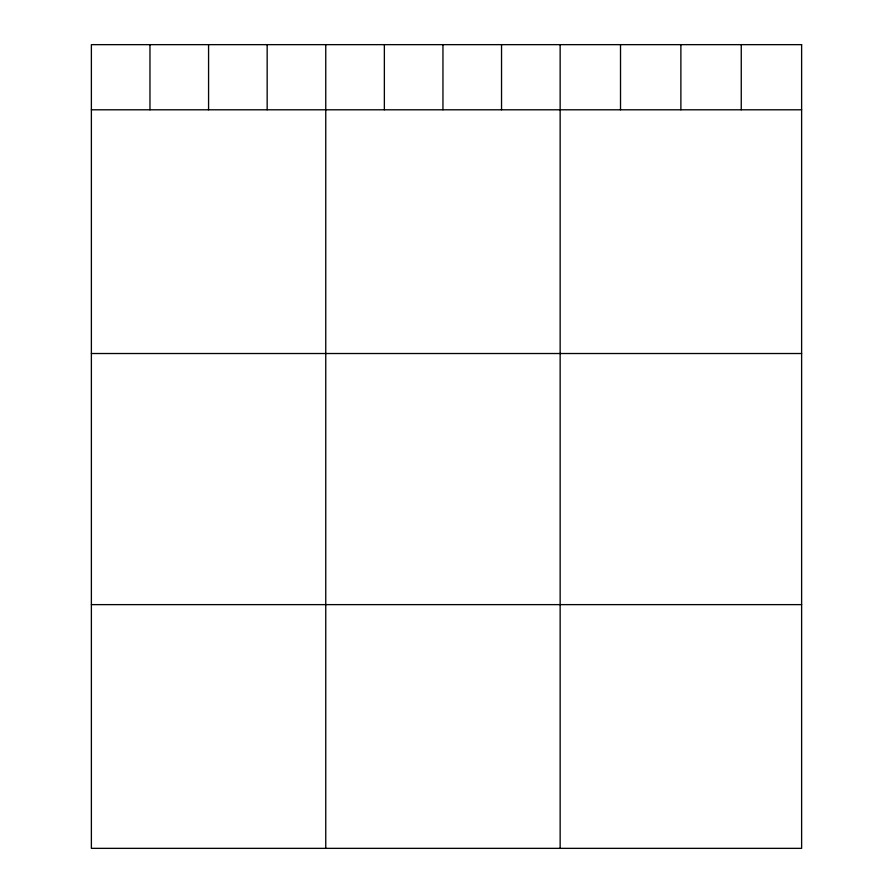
<?xml version="1.0" encoding="UTF-8"?>
<svg xmlns="http://www.w3.org/2000/svg" width="893" height="893" viewBox="0 0 893 893"><rect width="100%" height="100%" fill="white"/><g stroke="black" fill="none" stroke-linecap="round" stroke-linejoin="round"><path stroke-width="1.34" d="M91.376 109.794L801.624 109.794M91.376 353.516L801.624 353.516M91.376 604.628L801.624 604.628M741.257 44.65L741.257 109.794M680.879 44.65L680.879 109.794M620.512 44.65L620.512 109.794M560.145 44.65L560.145 848.35M501.542 44.65L501.542 109.794M442.95 44.65L442.95 109.794M384.358 44.65L384.358 109.794M325.755 44.65L325.755 848.35M267.163 44.65L267.163 109.794M208.571 44.65L208.571 109.794M149.968 44.65L149.968 109.794M801.624 44.65L91.376 44.65L91.376 848.35L801.624 848.35L801.624 44.65"/></g></svg>
